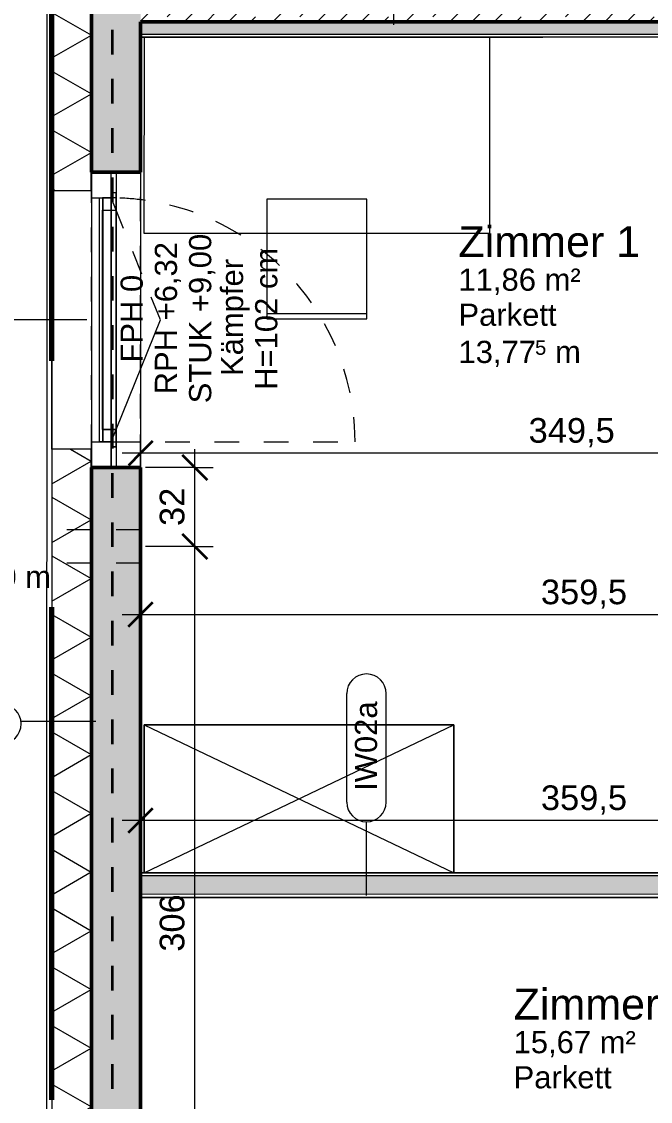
# Model space of a CAD drawing. Header units: metres. Extents: x -67.4 to -27.2, y 43.9 to 89.6.
# Drawn here: x -54.472 to -51.921, y 50.646 to 55.03 of the extents above; entities that cross this region are included whole.
import ezdxf

# ---------------------------------------------------------------- set-up
doc = ezdxf.new("R2010")
doc.units = ezdxf.units.M
for name, pattern in [('Strich Punkt Mittel', [0.015875, 0.00635, -0.004763, 0, -0.004763]), ('Verdeckt', [0.003, 0.002, -0.001]), ('Verdeckt Oben', [0.00225, 0.0015, -0.00075])]:
    doc.linetypes.add(name, pattern=pattern)
for name, color, linetype, lineweight in [('A-DETL-GENF_', 92, 'Continuous', 13), ('A-GLAZ', 151, 'Continuous', 18), ('A-GLAZ-IDEN_', 152, 'Continuous', 9), ('A_Bemassung-50_', 4, 'Continuous', 9), ('A_Bemassung_', 4, 'Continuous', 9), ('A_Beschriftung_', 7, 'Continuous', 9), ('A_Decken', 8, 'Continuous', 13), ('A_Durchbruch', 7, 'Verdeckt', 5), ('A_Fenster', 7, 'Continuous', 13), ('A_Moebel', 6, 'Continuous', 13), ('A_Raeume_', 7, 'Continuous', 5), ('A_Raeume_Beschriftung_', 7, 'Continuous', 9), ('A_Raster_', 1, 'Continuous', 9), ('A_Waende', 7, 'Continuous', 13)]:
    doc.layers.add(name, color=color, linetype=linetype, lineweight=lineweight)
doc.styles.add('Arial_2', font='arial.ttf', dxfattribs={"height": 0.09})
doc.styles.add('Arial_3', font='arial.ttf', dxfattribs={"height": 0.05849})
doc.styles.add('Arial_4', font='arial.ttf', dxfattribs={"height": 0.125})
doc.styles.add('Arial_5', font='arial.ttf', dxfattribs={"height": 0.1})
doc.dimstyles.new('WGA-Bemaßung', dxfattribs={"dimscale": 0.3048, "dimtxt": 0.102026, "dimasz": 0.328084, "dimexe": 0.246063, "dimexo": 0.0625, "dimgap": 0.04101, "dimtad": 1, "dimdec": 1, "dimlfac": 100, "dimrnd": 0.5, "dimdsep": 46, "dimtxsty": 'Arial_5', "dimblk1": 'OBLIQUE', "dimblk2": 'OBLIQUE', "dimsah": 1, "dimcen": 0.09, "dimdle": 0.246063, "dimazin": 2, "dimtfac": 1, "dimtdec": 4, "dimtix": 1, "dimtmove": 0, "dimatfit": 3, "dimfxl": 0.656168, "dimfxlon": 1, "dimtvp": 1, "dimtolj": 1, "dimtzin": 0, "dimarcsym": 2})
doc.dimstyles.new('WGA-Bemaßung_4', dxfattribs={"dimscale": 0.3048, "dimtxt": 0.102026, "dimasz": 0.328084, "dimexe": 0.246063, "dimexo": 0.0625, "dimgap": 0.04101, "dimtad": 1, "dimdec": 1, "dimlfac": 100, "dimrnd": 0.5, "dimdsep": 46, "dimtxsty": 'Arial_5', "dimblk1": 'OBLIQUE', "dimblk2": 'OBLIQUE', "dimsah": 1, "dimcen": 0.09, "dimdle": 0.246063, "dimazin": 2, "dimtfac": 1, "dimtdec": 4, "dimtix": 1, "dimtmove": 0, "dimatfit": 3, "dimfxl": 0.656168, "dimfxlon": 1, "dimtvp": 1, "dimtolj": 1, "dimtzin": 0, "dimarcsym": 2})
pattern_1 = [(45, (0, 0), (-0.08980256, 0.08980256), []), (45, (0.0898, 0), (-0.08980256, 0.08980256), [0.0635, -0.03175])]

# ---------------------------------------------------------------- blocks, each defined once
blk = doc.blocks.new('Moeb_Schrank - Schrank_2m_60cm-4871766-263_PP_02OG_BT2')
at = {"layer": 'A_Moebel', "color": 8}
for p, q in [((0, 0), (1.2562, 0.6)), ((0, 0.6), (1.2562, 0)), ((1.2562, 0.6), (0, 0.6)), ((0, 0.6), (0, 0)), ((0, 0), (0, 0.6)), ((0, 0.6), (1.2562, 0.6)), ((1.2562, 0), (1.2562, 0.6)), ((1.2562, 0.6), (1.2562, 0)), ((0, 0), (1.2562, 0)), ((1.2562, 0), (0, 0))]:
    blk.add_line(p, q, dxfattribs=at)
blk = doc.blocks.new('Fens_1tlg_OL - DF_OL_DK_1120x2400-V27-263_PP_02OG_BT2')
at = {"layer": 'A-GLAZ'}
for p, q in [((-0.6, 0.1), (-0.495, 0.1)), ((-0.6, 0.02), (-0.6, 0.1)), ((0.525, 0.1), (-0.525, 0.1)), ((-0.495, 0.1), (-0.495, 0.02)), ((0.495, 0.1), (0.495, 0.02)), ((0.6, 0.1), (0.495, 0.1)), ((0.6, 0.02), (0.6, 0.1)), ((-0.6, 0.02), (-0.515, 0.02)), ((-0.495, 0.02), (-0.6, 0.02)), ((-0.515, 0.02), (-0.495, 0.02)), ((-0.495, 0.02), (-0.445, 0.02)), ((-0.445, 0.02), (0.445, 0.02)), ((0.445, 0.02), (0.495, 0.02)), ((0.495, 0.02), (0.515, 0.02)), ((0.495, 0.02), (0.6, 0.02)), ((0.515, 0.02), (0.6, 0.02))]:
    blk.add_line(p, q, dxfattribs=at)
at = {"layer": 'A_Fenster', "linetype": 'Verdeckt Oben', "lineweight": 5}
for p, q in [((-0.525, 0.26), (0.525, 0.26)), ((-0.525, 0.1), (0.525, 0.1)), ((-0.6, -0.1), (0.6, -0.1)), ((-0.6, -0.1), (0.6, -0.1))]:
    blk.add_line(p, q, dxfattribs=at)
at = {"layer": 'A_Fenster'}
for p, q in [((-0.525, 0.1), (-0.6, 0.1)), ((-0.495, 0.055), (-0.495, 0.067)), ((-0.495, 0.067), (0.495, 0.067)), ((-0.495, 0.067), (0.495, 0.067)), ((-0.495, 0.055), (-0.495, 0.067)), ((-0.495, 0.02), (-0.495, 0.055)), ((-0.445, 0.055), (-0.495, 0.055)), ((0.495, 0.055), (-0.495, 0.055)), ((-0.495, 0.055), (-0.495, 0.02)), ((-0.495, 0.053), (-0.495, 0.055)), ((-0.495, 0.053), (-0.495, 0.055)), ((-0.445, 0.053), (-0.495, 0.053)), ((-0.445, 0.053), (-0.495, 0.053)), ((0.445, 0.055), (-0.445, 0.055)), ((-0.445, 0.055), (-0.445, 0)), ((0.445, 0.055), (-0.445, 0.055)), ((-0.445, 0.055), (0.445, 0.055)), ((-0.445, 0), (-0.445, 0.055)), ((0.445, 0.053), (-0.445, 0.053)), ((0.445, 0.053), (-0.445, 0.053)), ((0.495, 0.055), (0.445, 0.055)), ((0.445, 0.055), (0.445, 0)), ((0.445, 0.055), (0.445, 0)), ((0.495, 0.053), (0.445, 0.053)), ((0.495, 0.053), (0.445, 0.053)), ((0.495, 0.067), (0.495, 0.055)), ((0.495, 0.067), (0.495, 0.055)), ((0.495, 0.02), (0.495, 0.055)), ((0.495, 0.02), (0.495, 0.055)), ((0.495, 0.055), (0.495, 0.053)), ((0.495, 0.055), (0.495, 0.053)), ((-0.6, 0.02), (-0.515, 0.02)), ((-0.515, 0.02), (-0.495, 0.02)), ((-0.495, 0.02), (-0.515, 0.02)), ((-0.515, 0.02), (0.515, 0.02)), ((-0.515, 0), (-0.515, 0.02)), ((-0.515, 0.02), (-0.515, 0)), ((-0.495, 0.02), (-0.4455, 0)), ((-0.495, 0.02), (-0.445, 0.02)), ((-0.495, 0.02), (0.495, 0.02)), ((-0.445, 0.02), (-0.495, 0.02)), ((-0.495, 0.02), (-0.445, 0.02)), ((-0.445, 0.02), (0.445, 0.02)), ((0.445, 0.02), (-0.445, 0.02)), ((-0.445, 0.02), (0.445, 0.02)), ((0.445, 0.02), (0.495, 0.02)), ((0.495, 0.02), (0.445, 0.02)), ((0.445, 0.02), (0.495, 0.02)), ((0.495, 0.02), (0.515, 0.02)), ((0.515, 0.02), (0.495, 0.02)), ((0.515, 0.02), (0.6, 0.02)), ((0.515, 0), (0.515, 0.02)), ((0.515, 0), (0.515, 0.02)), ((0.515, 0), (-0.515, 0)), ((-0.515, 0), (-0.445, 0)), ((-0.4455, 0), (0, -0.18)), ((0.445, 0), (-0.445, 0)), ((0.445, 0), (-0.445, 0)), ((-0.445, 0), (0.445, 0)), ((0.445, 0), (0.515, 0))]:
    blk.add_line(p, q, dxfattribs=at)
at = {"layer": 'A_Fenster', "linetype": 'Verdeckt', "lineweight": 5}
for p, q in [((-0.495, 0.02), (-0.495, 0)), ((0.4455, 0), (0.495, 0.02)), ((-0.495, 0), (-0.495, -0.97)), ((0, -0.18), (0.4455, 0))]:
    blk.add_line(p, q, dxfattribs=at)
for start, end in [(358.8397, 0), (352.1615, 358.8397), (328.7703, 352.1615), (270, 328.7703)]:
    blk.add_arc((-0.495, 0.02), 0.99, start, end, dxfattribs=at)
blk = doc.blocks.new('Fens_1tlg_OL - DF_OL_DK_1120x2400-V31-263_PP_02OG_BT2')
at = {"layer": 'A_Fenster', "linetype": 'Verdeckt Oben', "lineweight": 5}
for p, q in [((-0.525, 0.26), (0.525, 0.26)), ((-0.525, 0.1), (0.525, 0.1)), ((-0.6, -0.1), (0.6, -0.1)), ((-0.6, -0.1), (0.6, -0.1))]:
    blk.add_line(p, q, dxfattribs=at)
at = {"layer": 'A_Fenster'}
for p, q in [((-0.495, 0.055), (-0.495, 0.067)), ((-0.495, 0.067), (0.495, 0.067)), ((-0.495, 0.067), (0.495, 0.067)), ((-0.495, 0.055), (-0.495, 0.067)), ((-0.495, 0.053), (-0.495, 0.055)), ((-0.445, 0.055), (-0.495, 0.055)), ((-0.445, 0.055), (-0.495, 0.055)), ((-0.495, 0.055), (-0.495, 0.053)), ((-0.495, 0.053), (-0.495, 0.055)), ((-0.495, 0.053), (-0.495, 0.055)), ((-0.495, 0.02), (-0.495, 0.053)), ((-0.495, 0.053), (-0.495, 0.02)), ((-0.445, 0.053), (-0.495, 0.053)), ((-0.445, 0.053), (-0.495, 0.053)), ((0.445, 0.055), (-0.445, 0.055)), ((0.445, 0.055), (-0.445, 0.055)), ((-0.445, 0.055), (-0.445, 0.053)), ((0.445, 0.055), (-0.445, 0.055)), ((-0.445, 0.055), (0.445, 0.055)), ((-0.445, 0.053), (-0.445, 0.055)), ((-0.445, 0.053), (-0.445, 0.02)), ((-0.445, 0.02), (-0.445, 0.053)), ((0.445, 0.053), (-0.445, 0.053)), ((0.445, 0.053), (-0.445, 0.053)), ((0.495, 0.055), (0.445, 0.055)), ((0.495, 0.055), (0.445, 0.055)), ((0.445, 0.055), (0.445, 0.053)), ((0.445, 0.055), (0.445, 0.053)), ((0.445, 0.053), (0.445, 0.02)), ((0.445, 0.053), (0.445, 0.02)), ((0.495, 0.053), (0.445, 0.053)), ((0.495, 0.053), (0.445, 0.053)), ((0.495, 0.067), (0.495, 0.055)), ((0.495, 0.067), (0.495, 0.055)), ((0.495, 0.053), (0.495, 0.055)), ((0.495, 0.053), (0.495, 0.055)), ((0.495, 0.055), (0.495, 0.053)), ((0.495, 0.055), (0.495, 0.053)), ((0.495, 0.02), (0.495, 0.053)), ((0.495, 0.02), (0.495, 0.053)), ((-0.495, 0.02), (-0.515, 0.02)), ((-0.515, 0.02), (-0.495, 0.02)), ((-0.515, 0), (-0.515, 0.02)), ((-0.515, 0.02), (-0.515, 0)), ((-0.495, 0.02), (-0.4455, 0)), ((-0.495, 0.02), (-0.445, 0.02)), ((-0.445, 0.02), (-0.495, 0.02)), ((-0.495, 0.02), (-0.445, 0.02)), ((-0.495, 0.02), (-0.445, 0.02)), ((-0.445, 0.02), (0.445, 0.02)), ((0.445, 0.02), (-0.445, 0.02)), ((-0.445, 0.02), (0.445, 0.02)), ((-0.445, 0.02), (-0.445, 0)), ((-0.445, 0.02), (0.445, 0.02)), ((-0.445, 0), (-0.445, 0.02)), ((0.445, 0.02), (0.495, 0.02)), ((0.495, 0.02), (0.445, 0.02)), ((0.445, 0.02), (0.495, 0.02)), ((0.445, 0.02), (0.445, 0)), ((0.445, 0.02), (0.445, 0)), ((0.445, 0.02), (0.495, 0.02)), ((0.515, 0.02), (0.495, 0.02)), ((0.495, 0.02), (0.515, 0.02)), ((0.515, 0), (0.515, 0.02)), ((0.515, 0), (0.515, 0.02))]:
    blk.add_line(p, q, dxfattribs=at)
at = {"layer": 'A_Fenster', "linetype": 'Verdeckt', "lineweight": 5}
for p, q in [((-0.495, 0.02), (-0.495, 0)), ((0.4455, 0), (0.495, 0.02))]:
    blk.add_line(p, q, dxfattribs=at)
blk.add_arc((-0.495, 0.02), 0.99, 358.8397, 0, dxfattribs=at)
blk = doc.blocks.new('Moeb_Schreibtisch_variabel - variabel-V55-263_PP_02OG_BT2')
at = {"layer": 'A_Moebel', "color": 8}
for p, q in [((-0.6841, 0.7452), (-1.0891, 0.7452)), ((-1.0891, 0.7452), (-1.0891, 0.4)), ((-1.0891, 0.7255), (-0.6841, 0.7255)), ((-0.6841, 0.4), (-0.6841, 0.7452)), ((-1.5866, 0.4), (-0.1866, 0.4)), ((-1.5866, -0.3975), (-1.5866, 0.4)), ((-1.5866, 0.4), (-0.1866, 0.4)), ((-1.5866, -0.3975), (-1.5866, 0.4)), ((-1.0891, 0.4), (-1.0891, 0.2599)), ((-0.6841, 0.2599), (-0.6841, 0.4)), ((-0.1866, 0.4), (-0.1866, -0.3975)), ((-0.1866, 0.4), (-0.1866, -0.3975)), ((-1.0891, 0.2599), (-0.6841, 0.2599))]:
    blk.add_line(p, q, dxfattribs=at)
blk = doc.blocks.new('Allg_Nachströmöffnung1 - DN 135-V105-263_PP_02OG_BT2')
at = {"layer": 'A-DETL-GENF_', "linetype": 'Verdeckt', "lineweight": 5}
for points in [[(0.125, 0), (0.0575, 0.1), (0.0575, -0.1), (0.0801, -0.0666)], [(0.1925, 0.1), (0.1925, 0.1), (0.125, 0), (0.1925, -0.1), (0.1925, 0.0598)]]:
    blk.add_hatch(color=256, dxfattribs=at).paths.add_polyline_path(points)
at = {"layer": 'A_Durchbruch'}
for p, q in [((0.0575, 0.1), (0.0575, -0.26)), ((0.1925, 0.1), (0.1925, -0.26))]:
    blk.add_line(p, q, dxfattribs=at)
blk = doc.blocks.new('Dtai_Fluchtlinie_Grenzlinie - Dtai_Grenzlinie-5920249-263_PP_02OG_BT2')
at = {"layer": 'A-DETL-GENF_', "lineweight": 70}
for p, q in [((3.45, 0), (5.45, 0)), ((6.45, 0), (8.45, 0))]:
    blk.add_line(p, q, dxfattribs=at)
blk = doc.blocks.new('BS_Fens_PP_Kämpfer - oben-10106766-263_PP_02OG_BT2')
at = {"layer": 'A-GLAZ-IDEN_'}
blk.add_line((0, 0.000124), (0, 0.010761), dxfattribs=at)
blk = doc.blocks.new('BS_Wand_Lollipop - rechts_oben-2026913-263_PP_02OG_BT2')
at = {"layer": 'A_Beschriftung_'}
for p, q in [((0.0046, 0.0016), (0.0134, 0.0016)), ((-0.003, 0), (0.003, 0)), ((0.0046, -0.0016), (0.0134, -0.0016))]:
    blk.add_line(p, q, dxfattribs=at)
for centre, start, end in [((0.0046, 0), 90, 270), ((0.0134, 0), 270, 90)]:
    blk.add_arc(centre, 0.0016, start, end, dxfattribs=at)
blk = doc.blocks.new('BS_Wand_Lollipop - links_unten-2026911-263_PP_02OG_BT2')
at = {"layer": 'A_Beschriftung_'}
for p, q in [((-0.00467, 0.001367), (-0.01347, 0.001367)), ((-0.003087, 0), (0.003, 0)), ((-0.00467, -0.001833), (-0.01347, -0.001833))]:
    blk.add_line(p, q, dxfattribs=at)
for centre, start, end in [((-0.01347, -0.000233), 90, 270), ((-0.00467, -0.000233), 270, 90)]:
    blk.add_arc(centre, 0.0016, start, end, dxfattribs=at)
blk = doc.blocks.new('DIMBLOCK283-263_PP_02OG_BT2')
at = {"layer": 'A_Bemassung-50_', "transparency": 16777216}
for p, q in [((-53.9888, 53.2778), (-53.9888, 53.3528)), ((-50.494, 53.2777), (-50.494, 53.3527)), ((-50.419, 53.2777), (-54.0638, 53.2778)), ((-53.9888, 53.2778), (-53.9888, 53.0778)), ((-50.494, 53.2777), (-50.494, 53.0777))]:
    blk.add_line(p, q, dxfattribs=at)
at = {"layer": 'A_Bemassung-50_', "lineweight": 35, "transparency": 16777216}
for p, q in [((-53.9888, 53.2778), (-53.9388, 53.3278)), ((-50.494, 53.2777), (-50.444, 53.3277)), ((-53.9888, 53.2778), (-54.0388, 53.2278)), ((-50.494, 53.2777), (-50.544, 53.2277))]:
    blk.add_line(p, q, dxfattribs=at)
at = {"layer": 'A_Bemassung-50_', "color": 0, "transparency": 16777216, "insert": (-52.4148, 53.42), "char_height": 0.1, "width": 0.416266, "attachment_point": 1, "rotation": 359.9983, "line_spacing_factor": 0.941778, "style": 'Arial_5'}
blk.add_mtext('349,5', dxfattribs=at)
blk = doc.blocks.new('_Oblique')
at = {"color": 0, "linetype": 'ByBlock', "lineweight": -2}
blk.add_line((-0.5, -0.5), (0.5, 0.5), dxfattribs=at)
blk = doc.blocks.new('DIMBLOCK284-263_PP_02OG_BT2')
at = {"layer": 'A_Bemassung-50_', "transparency": 16777216}
for p, q in [((-53.9889, 52.622), (-53.9888, 52.822)), ((-50.394, 52.6219), (-50.394, 52.8219)), ((-54.0639, 52.622), (-50.394, 52.6219)), ((-53.9889, 52.622), (-53.9889, 52.547)), ((-50.394, 52.6219), (-50.394, 52.5469))]:
    blk.add_line(p, q, dxfattribs=at)
at = {"layer": 'A_Bemassung-50_', "lineweight": 35, "transparency": 16777216}
for p, q in [((-53.9889, 52.622), (-53.9389, 52.672)), ((-50.394, 52.6219), (-50.344, 52.6719)), ((-53.9889, 52.622), (-54.0389, 52.572)), ((-50.394, 52.6219), (-50.444, 52.5719))]:
    blk.add_line(p, q, dxfattribs=at)
at = {"layer": 'A_Bemassung-50_', "color": 0, "transparency": 16777216, "insert": (-52.3649, 52.7643), "char_height": 0.1, "width": 0.416266, "attachment_point": 1, "rotation": 359.9983, "line_spacing_factor": 0.941778, "style": 'Arial_5'}
blk.add_mtext('359,5', dxfattribs=at)
blk = doc.blocks.new('DIMBLOCK294-263_PP_02OG_BT2')
at = {"layer": 'A_Bemassung-50_', "transparency": 16777216}
for p, q in [((-53.9889, 51.7865), (-53.9889, 51.8615)), ((-50.394, 51.7863), (-50.394, 51.8613)), ((-50.394, 51.7863), (-54.0639, 51.7865)), ((-53.9889, 51.7865), (-53.9889, 51.5865)), ((-50.394, 51.7863), (-50.394, 51.5863))]:
    blk.add_line(p, q, dxfattribs=at)
at = {"layer": 'A_Bemassung-50_', "lineweight": 35, "transparency": 16777216}
for p, q in [((-53.9889, 51.7865), (-53.9389, 51.8365)), ((-50.394, 51.7863), (-50.344, 51.8363)), ((-53.9889, 51.7865), (-54.0389, 51.7365)), ((-50.394, 51.7863), (-50.444, 51.7364))]:
    blk.add_line(p, q, dxfattribs=at)
at = {"layer": 'A_Bemassung-50_', "color": 0, "transparency": 16777216, "insert": (-52.3649, 51.9287), "char_height": 0.1, "width": 0.416266, "attachment_point": 1, "rotation": 359.9983, "line_spacing_factor": 0.941778, "style": 'Arial_5'}
blk.add_mtext('359,5', dxfattribs=at)
blk = doc.blocks.new('DIMBLOCK591-263_PP_02OG_BT2')
at = {"layer": 'A_Bemassung-50_', "lineweight": 35, "transparency": 16777216}
for p, q in [((-53.7691, 52.8988), (-53.8191, 52.9488)), ((-53.7691, 52.8988), (-53.7191, 52.8488)), ((-53.7692, 49.8388), (-53.8192, 49.8888)), ((-53.7692, 49.8388), (-53.7192, 49.7888))]:
    blk.add_line(p, q, dxfattribs=at)
at = {"layer": 'A_Bemassung-50_', "transparency": 16777216}
for p, q in [((-53.7691, 52.8988), (-53.9691, 52.8988)), ((-53.7692, 49.7638), (-53.7691, 52.8988)), ((-53.7691, 52.8988), (-53.6941, 52.8988)), ((-53.7692, 49.8388), (-53.9692, 49.8388)), ((-53.7692, 49.8388), (-53.6942, 49.8388))]:
    blk.add_line(p, q, dxfattribs=at)
at = {"layer": 'A_Bemassung-50_', "color": 0, "transparency": 16777216, "insert": (-53.9115, 51.2535), "char_height": 0.1, "width": 0.276883, "attachment_point": 1, "rotation": 90, "line_spacing_factor": 0.941778, "style": 'Arial_5'}
blk.add_mtext('306', dxfattribs=at)
blk = doc.blocks.new('DIMBLOCK592-263_PP_02OG_BT2')
at = {"layer": 'A_Bemassung-50_', "lineweight": 35, "transparency": 16777216}
for p, q in [((-53.7691, 53.2188), (-53.8191, 53.2688)), ((-53.7691, 53.2188), (-53.7191, 53.1688)), ((-53.7691, 52.8988), (-53.8191, 52.9488)), ((-53.7691, 52.8988), (-53.7191, 52.8488))]:
    blk.add_line(p, q, dxfattribs=at)
at = {"layer": 'A_Bemassung-50_', "transparency": 16777216}
for p, q in [((-53.7691, 52.8988), (-53.7691, 53.2938)), ((-53.7691, 53.2188), (-53.9691, 53.2188)), ((-53.7691, 53.2188), (-53.6941, 53.2188)), ((-53.7691, 52.8988), (-53.9691, 52.8988)), ((-53.7691, 52.8988), (-53.6941, 52.8988))]:
    blk.add_line(p, q, dxfattribs=at)
at = {"layer": 'A_Bemassung-50_', "color": 0, "transparency": 16777216, "insert": (-53.9114, 52.9819), "char_height": 0.1, "width": 0.184588, "attachment_point": 1, "rotation": 90, "line_spacing_factor": 0.941778, "style": 'Arial_5'}
blk.add_mtext('32', dxfattribs=at)

msp = doc.modelspace()

# ---------------------------------------------------------------- hatches: boundary and pattern name
at = {"layer": 'A_Waende', "lineweight": 5}
h = msp.add_hatch(dxfattribs=at)
h.set_pattern_fill('FP_4', color=250, style=0, pattern_type=2)
h.set_pattern_definition(pattern_1)
h.paths.add_polyline_path([(-54.189, 47.8239), (-54.189, 47.8239), (-53.989, 47.8383), (-53.989, 48.6388), (-54.189, 48.6388), (-54.189, 48.2888)])
h.paths.add_polyline_path([(-53.9889, 49.8388), (-53.9889, 52.8313), (-54.1888, 52.8313), (-54.1888, 49.8388), (-53.989, 49.8388)])
h.paths.add_polyline_path([(-53.9888, 52.9663), (-53.9889, 53.2188), (-54.1888, 53.2188), (-54.1888, 52.9663), (-53.9889, 52.9663)])
h.paths.add_polyline_path([(-54.0888, 52.8988), (-54.1888, 52.9663), (-54.1888, 52.8313), (-54.1453, 52.8607)])
h.paths.add_polyline_path([(-53.9888, 52.8313), (-53.9889, 52.9663), (-54.0888, 52.8988), (-53.9889, 52.8314)])
h.paths.add_polyline_path([(-53.9888, 54.4188), (-53.9887, 58.7688), (-54.1887, 58.7688), (-54.1887, 54.4188), (-53.9888, 54.4188)])
h.paths.add_polyline_path([(-53.9887, 59.9688), (-53.9886, 59.9688), (-53.9887, 60.1288), (-54.1886, 60.1288), (-54.1885, 59.9688), (-54.0291, 59.9688)])
h.paths.add_polyline_path([(-53.9886, 60.3288), (-53.9886, 60.3288), (-53.9888, 60.3787), (-54.1886, 60.3787), (-54.1885, 60.3288), (-53.9887, 60.3288)])
h = msp.add_hatch(dxfattribs=at)
h.set_pattern_fill('FP_134', color=250, angle=202.64, style=0, pattern_type=2)
h.set_pattern_definition([(89.998, (-54.18908, 57.11896), (-0.20637, 7e-06), []), (149.998, (-54.18908, 57.11896), (-0.103196, -0.178727), []), (209.998, (-54.18908, 57.11896), (0.103179, -0.178725), [])])
h.paths.add_polyline_path([(-54.1888, 54.3439), (-54.189, 58.8438), (-54.3487, 58.8438), (-54.3488, 54.3439), (-54.189, 54.3439)])
h = msp.add_hatch(dxfattribs=at)
h.set_pattern_fill('FP_4', color=250, style=0, pattern_type=2)
h.set_pattern_definition(pattern_1)
h.paths.add_polyline_path([(-47.0638, 55.0286), (-47.0638, 55.0286), (-47.0638, 55.2086), (-53.9888, 55.2087), (-53.9888, 55.0288), (-47.2162, 55.0286)])
h.paths.add_polyline_path([(-50.4814, 55.0287), (-50.4814, 55.0287), (-50.4814, 55.1217)])
h = msp.add_hatch(dxfattribs=at)
h.set_pattern_fill('FP_46', color=250, angle=-112.36, style=0, pattern_type=2)
h.set_pattern_definition([(44.998, (-52.24122, 54.9667), (0.1270123, 0.2539954), [0.02245, -0.15715]), (44.998, (-52.19372, 55.07692), (0.1270123, 0.2539954), [0.02245, -0.15715]), (44.998, (-52.17753, 54.96645), (0.1270123, 0.2539954), [0.02245, -0.15715]), (44.998, (-52.12965, 55.077595), (0.1270123, 0.2539954), [0.02245, -0.15715]), (71.563, (-52.22529, 54.981775), (0.1270184, 0.5079932), [0.0502, -0.35141]), (71.563, (-52.20997, 55.029538), (0.1270184, 0.5079932), [0.0502, -0.35141]), (71.563, (-52.16252, 54.981906), (0.1270184, 0.5079932), [0.0502, -0.35141]), (71.563, (-52.145894, 55.030213), (0.1270184, 0.5079932), [0.0502, -0.35141]), (134.998, (-52.22603, 55.077235), (0.1269946, -0.2540043), [0.02245, -0.15715]), (134.998, (-52.17753, 54.96645), (0.1269946, -0.2540043), [0.02245, -0.15715]), (134.998, (-52.16196, 55.07791), (0.1269946, -0.2540043), [0.02245, -0.15715]), (134.998, (-52.11383, 54.9662), (0.1269946, -0.2540043), [0.02245, -0.15715]), (108.433, (-52.20997, 55.029538), (0.12698295, -0.5080021), [0.0502, -0.35141]), (108.433, (-52.193906, 54.98184), (0.12698295, -0.5080021), [0.0502, -0.35141]), (108.433, (-52.145894, 55.030213), (0.12698295, -0.5080021), [0.0502, -0.35141]), (108.433, (-52.12983, 54.982516), (0.12698295, -0.5080021), [0.0502, -0.35141])])
h.paths.add_polyline_path([(-50.4815, 54.9787), (-50.4814, 54.9787), (-50.4814, 55.0287), (-53.9888, 55.0287), (-53.9888, 54.9788), (-50.4939, 54.9787)])
h = msp.add_hatch(dxfattribs=at)
h.set_pattern_fill('FP_133', color=250, angle=202.64, style=0, pattern_type=2)
h.set_pattern_definition([(89.998, (-54.18922, 52.05358), (-0.20637, 7e-06), []), (149.998, (-54.18922, 52.05358), (-0.103191, -0.178718), []), (209.998, (-54.18922, 52.05358), (0.103179, -0.178725), [])])
h.paths.add_polyline_path([(-54.1889, 49.7639), (-54.189, 53.2938), (-54.3488, 53.2938), (-54.3489, 49.7639), (-54.189, 49.7639)])
h = msp.add_hatch(dxfattribs=at)
h.set_pattern_fill('FP_37', color=250, angle=-112.36, style=0, pattern_type=2)
h.set_pattern_definition([(224.998, (-51.63529, 51.57411), (-0.1270123, -0.2539954), [0.02245, -0.15715]), (224.998, (-51.68225, 51.46259), (-0.1270123, -0.2539954), [0.02245, -0.15715]), (224.998, (-51.69806, 51.57398), (-0.1270123, -0.2539954), [0.02245, -0.15715]), (224.998, (-51.74594, 51.46284), (-0.1270123, -0.2539954), [0.02245, -0.15715]), (251.563, (-51.65068, 51.55773), (-0.1270184, -0.5079932), [0.0502, -0.35141]), (251.563, (-51.666925, 51.51035), (-0.1270184, -0.5079932), [0.0502, -0.35141]), (251.563, (-51.714372, 51.55798), (-0.1270184, -0.5079932), [0.0502, -0.35141]), (251.563, (-51.73062, 51.5106), (-0.1270184, -0.5079932), [0.0502, -0.35141]), (314.998, (-51.65086, 51.46265), (-0.1269946, 0.2540043), [0.02245, -0.15715]), (314.998, (-51.69806, 51.57398), (-0.1269946, 0.2540043), [0.02245, -0.15715]), (314.998, (-51.71456, 51.4629), (-0.1269946, 0.2540043), [0.02245, -0.15715]), (314.998, (-51.76175, 51.57423), (-0.1269946, 0.2540043), [0.02245, -0.15715]), (288.433, (-51.666925, 51.51035), (-0.12698295, 0.5080021), [0.0502, -0.35141]), (288.433, (-51.682988, 51.558046), (-0.12698295, 0.5080021), [0.0502, -0.35141]), (288.433, (-51.73062, 51.5106), (-0.12698295, 0.5080021), [0.0502, -0.35141]), (288.433, (-51.745757, 51.557915), (-0.12698295, 0.5080021), [0.0502, -0.35141])])
h.paths.add_polyline_path([(-49.2813, 51.4863), (-49.2816, 51.5613), (-49.4189, 51.5613), (-49.4189, 51.4863), (-49.2813, 51.4863)])
h.paths.add_polyline_path([(-50.2889, 51.4864), (-50.289, 51.5614), (-53.9889, 51.5614), (-53.9888, 51.4865), (-50.289, 51.4864)])

# ---------------------------------------------------------------- linework, layer by layer
at = {"layer": 'A_Decken'}
for p, q in [((-50.4939, 54.9662), (-52.3577, 54.9663)), ((-54.0888, 54.4188), (-54.0888, 53.2188)), ((-54.1888, 53.2188), (-54.1888, 53.2938)), ((-50.289, 51.4737), (-53.9889, 51.4738))]:
    msp.add_line(p, q, dxfattribs=at)
at = {"layer": 'A_Raeume_', "flags": 128}
for points in [[(-53.9888, 54.9663), (-53.9889, 51.574), (-50.494, 51.5739), (-50.494, 52.7723), (-50.494, 52.7739), (-50.494, 52.8239), (-50.4939, 54.9662)], [(-53.989, 48.0388), (-49.169, 48.3875), (-49.169, 48.4412), (-49.1689, 51.0619), (-49.2813, 51.0619), (-49.2813, 51.4738), (-50.444, 51.4739), (-53.9889, 51.474)]]:
    msp.add_lwpolyline(points, close=True, dxfattribs=at)
at = {"layer": 'A_Raster_', "linetype": 'Strich Punkt Mittel', "lineweight": 35}
msp.add_line((-54.1037, 84.1967), (-54.1049, 46.5271), dxfattribs=at)
at = {"layer": 'A_Waende'}
for p, q in [((-54.369, 48.1119), (-54.3685, 64.3117)), ((-53.9888, 54.9788), (-50.4814, 54.9787)), ((-53.9888, 54.9663), (-52.3577, 54.9663)), ((-54.3488, 53.2938), (-54.3488, 54.3439)), ((-54.3488, 54.3439), (-54.3488, 53.2938)), ((-54.1888, 54.3439), (-54.1888, 53.2938)), ((-50.494, 51.5739), (-53.9889, 51.574)), ((-50.4815, 51.5614), (-53.9889, 51.5615)), ((-50.2889, 51.4864), (-53.9889, 51.4865)), ((-53.9889, 51.474), (-50.2889, 51.4739))]:
    msp.add_line(p, q, dxfattribs=at)
at = {"layer": 'A_Waende', "color": 250, "lineweight": 5}
for p, q in [((-54.3487, 58.8438), (-54.3488, 54.3439)), ((-54.1888, 54.3439), (-54.1887, 58.8438)), ((-54.3488, 54.3439), (-54.1888, 54.3439)), ((-54.3488, 53.2938), (-54.3489, 49.7639)), ((-54.1888, 53.2938), (-54.3488, 53.2938))]:
    msp.add_line(p, q, dxfattribs=at)
at = {"layer": 'A_Waende', "color": 10, "lineweight": 50}
for p, q in [((-54.1887, 58.7688), (-54.1888, 54.4188)), ((-53.9888, 54.4188), (-53.9888, 55.0288)), ((-53.9888, 55.0288), (-46.8838, 55.0286)), ((-54.1888, 54.4188), (-53.9888, 54.4188)), ((-54.1888, 53.2188), (-54.1889, 49.8388)), ((-53.9888, 53.2188), (-54.1888, 53.2188)), ((-53.9889, 49.8388), (-53.9888, 53.2188))]:
    msp.add_line(p, q, dxfattribs=at)

# ---------------------------------------------------------------- block references
at = {"layer": 'A-DETL-GENF_', "rotation": 89.99827587845456}
msp.add_blockref('Dtai_Fluchtlinie_Grenzlinie - Dtai_Grenzlinie-5920249-263_PP_02OG_BT2', (-54.349, 47.2019), dxfattribs=at)
at = {"layer": 'A-GLAZ', "rotation": 89.9982758784651}
msp.add_blockref('Fens_1tlg_OL - DF_OL_DK_1120x2400-V27-263_PP_02OG_BT2', (-54.0888, 53.8188), dxfattribs=at)
at = {"layer": 'A-GLAZ-IDEN_', "xscale": 49.99999999999998, "yscale": 49.99999999999998, "zscale": 49.99999999999998, "rotation": 89.9982758784652}
msp.add_blockref('BS_Fens_PP_Kämpfer - oben-10106766-263_PP_02OG_BT2', (-54.2012, 53.8188), dxfattribs=at)
at = {"layer": 'A_Beschriftung_', "xscale": 49.99999999999998, "yscale": 49.99999999999998, "zscale": 49.99999999999998, "rotation": 89.99999999999991}
for p in [(-52.9618, 55.1666), (-53.0725, 51.6312)]:
    msp.add_blockref('BS_Wand_Lollipop - rechts_oben-2026913-263_PP_02OG_BT2', p, dxfattribs=at)
at = {"layer": 'A_Beschriftung_', "xscale": 49.99999999999998, "yscale": 49.99999999999998, "zscale": 49.99999999999998}
msp.add_blockref('BS_Wand_Lollipop - links_unten-2026911-263_PP_02OG_BT2', (-54.3203, 52.1899), dxfattribs=at)
at = {"layer": 'A_Durchbruch', "rotation": 269.9982758784651}
msp.add_blockref('Allg_Nachströmöffnung1 - DN 135-V105-263_PP_02OG_BT2', (-54.0888, 53.0238), dxfattribs=at)
at = {"layer": 'A_Fenster', "linetype": 'Verdeckt Oben', "lineweight": 5, "rotation": 89.9982758784651}
msp.add_blockref('Fens_1tlg_OL - DF_OL_DK_1120x2400-V31-263_PP_02OG_BT2', (-54.0888, 53.8188), dxfattribs=at)
at = {"layer": 'A_Moebel', "color": 8}
for name, p, rotation in [('Moeb_Schreibtisch_variabel - variabel-V55-263_PP_02OG_BT2', (-54.1605, 54.5688), 179.998275878371), ('Moeb_Schrank - Schrank_2m_60cm-4871766-263_PP_02OG_BT2', (-53.974, 51.574), 359.998275878371)]:
    msp.add_blockref(name, p, dxfattribs=dict(at, rotation=rotation))

# ---------------------------------------------------------------- texts
at = {"layer": 'A-GLAZ-IDEN_', "char_height": 0.09, "attachment_point": 1, "rotation": 90, "style": 'Arial_2'}
for s, insert, width in [('STUK +9,00', (-53.7924, 53.4799), 0.82173), ('RPH +6,32', (-53.9313, 53.5163), 0.737552), ('H=102 cm', (-53.5243, 53.5347), 0.689451), ('Kämpfer', (-53.6633, 53.5909), 0.557173), ('FPH 0', (-54.0702, 53.6453), 0.424894)]:
    msp.add_mtext(s, dxfattribs=dict(at, insert=insert, width=width))
at = {"layer": 'A_Beschriftung_', "insert": (-55.2644, 52.8204), "char_height": 0.09, "width": 1.082278, "attachment_point": 1, "style": 'Arial_2'}
msp.add_mtext('Achse +8,680 m', dxfattribs=at)
at = {"layer": 'A_Beschriftung_', "insert": (-53.1196, 51.9064), "char_height": 0.09, "width": 0.43692, "attachment_point": 1, "rotation": 90, "style": 'Arial_2'}
msp.add_mtext('IW02a', dxfattribs=at)
at = {"layer": 'A_Raeume_Beschriftung_', "attachment_point": 1}
for s, insert, char_height, width, style in [('Zimmer 1', (-52.6994, 54.1991), 0.125, 0.89789, 'Arial_4'), ('11,86 m²', (-52.6994, 54.0271), 0.09, 0.58924, 'Arial_2'), ('Parkett', (-52.6994, 53.8846), 0.09, 0.464979, 'Arial_2'), ('13,77', (-52.6994, 53.7337), 0.09, 0.376793, 'Arial_2'), ('5', (-52.3886, 53.7355), 0.0585, 0.056118, 'Arial_3'), (' m', (-52.3423, 53.7337), 0.09, 0.164346, 'Arial_2'), ('Zimmer 2', (-52.4758, 51.1033), 0.125, 0.89789, 'Arial_4'), ('15,67 m²', (-52.4758, 50.9314), 0.09, 0.58924, 'Arial_2'), ('Parkett', (-52.4758, 50.7888), 0.09, 0.464979, 'Arial_2')]:
    msp.add_mtext(s, dxfattribs=dict(at, insert=insert, char_height=char_height, width=width, style=style))

# ---------------------------------------------------------------- dimensions: what is measured, and where the dimension line sits
at = {"layer": 'A_Bemassung_'}
for base, p1, p2, angle, dimstyle, override, picture, middle in [((-53.9888, 53.2778), (-50.494, 53.0777), (-53.9888, 53.0778), 359.9983, 'WGA-Bemaßung', {"dimpost": '<>', "dimfxl": 3.49488}, 'DIMBLOCK283-263_PP_02OG_BT2', (-52.2414, 53.3413)), ((-53.7691, 53.2188), (-53.9691, 52.8988), (-53.9691, 53.2188), 89.9983, 'WGA-Bemaßung_4', {"dimpost": '<>', "dimfxl": 0.32}, 'DIMBLOCK592-263_PP_02OG_BT2', (-53.8327, 53.0588)), ((-53.7691, 52.8988), (-53.9692, 49.8388), (-53.9691, 52.8988), 89.9983, 'WGA-Bemaßung_4', {"dimpost": '<>', "dimfxl": 3.06}, 'DIMBLOCK591-263_PP_02OG_BT2', (-53.8327, 51.3688)), ((-50.394, 52.6219), (-53.9888, 52.822), (-50.394, 52.8219), 359.9983, 'WGA-Bemaßung', {"dimpost": '<>', "dimfxl": 3.59488}, 'DIMBLOCK284-263_PP_02OG_BT2', (-52.1914, 52.6855)), ((-53.9889, 51.7865), (-50.394, 51.5863), (-53.9889, 51.5865), 359.9983, 'WGA-Bemaßung', {"dimpost": '<>', "dimfxl": 3.59488}, 'DIMBLOCK294-263_PP_02OG_BT2', (-52.1914, 51.85))]:
    dim = msp.add_linear_dim(base=base, p1=p1, p2=p2, angle=angle, dimstyle=dimstyle, override=override, dxfattribs=at)
    dim.commit()
    dim.dimension.update_dxf_attribs({"geometry": picture, "text_midpoint": middle})

doc.saveas('drawing.dxf')
